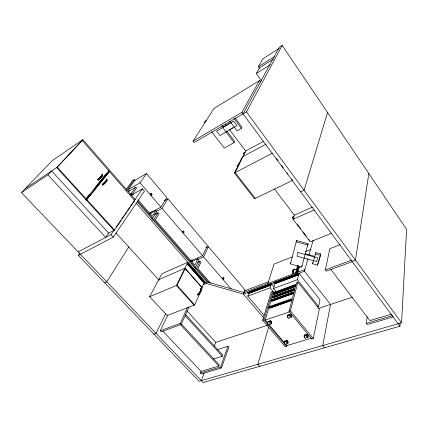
<?xml version="1.0" encoding="UTF-8"?>
<svg xmlns="http://www.w3.org/2000/svg" width="428" height="428" viewBox="0 0 428 428"><rect width="100%" height="100%" fill="white"/><g stroke="black" fill="none" stroke-linecap="round" stroke-linejoin="round"><path stroke-width="0.64" d="M79.892 253.199L78.324 255.361L199.122 381.289L401.555 322.755L406.6 229.349L282.207 45.459L279.34 47.283L243.045 113.869M135.146 199.459L82.93 139.64L52.35 160.559L21.4 192.595L203.123 382.541L399.966 326.2L400.153 322.883M393.471 316.79L367.283 324.579L366.368 323.391L367.144 316.8M368.84 173.527L355.459 260.085L352.035 261.342M313.221 338.537L319.331 309.086L297.883 282.175L296.513 282.678L288.996 311.333L311.787 338.971L313.221 338.537L290.43 310.846L297.883 282.175M317.346 306.892L318.603 306.475L320 299.814L299.017 273.267L275.434 282.132M352.709 261.481L326.345 271.165L325.344 269.859L329.822 248.716L340.303 244.634M307.213 334.215L306.935 335.472A0.877 0.423 71.9 0 0 307.267 336.67A0.877 0.423 71.9 0 0 307.871 336.601L308.144 335.343L307.213 334.215L304.57 335.022L304.287 336.28A0.877 0.423 71.9 0 0 304.501 337.307M320.454 255.366L320.765 254.007L315.816 252.654L312.643 263.771L317.533 265.119L320.454 255.366L315.49 254.007L315.816 252.654M317.533 265.119L320.765 254.007M312.643 263.771L312.97 262.407M267.778 323.07L265.221 320.069L273.503 292.591L272.561 291.457L271.272 291.933L262.605 320.246L285.358 346.889L286.712 346.487L286.937 345.573L285.658 344.075M287.209 340.34L286.894 341.587A0.861 0.439 72.4 0 0 287.204 342.764A0.861 0.439 72.4 0 0 287.825 342.684L288.135 341.442L287.209 340.34L284.679 341.116M290.612 314.099L290.291 315.334A0.888 0.444 70.9 0 0 290.617 316.538A0.888 0.444 70.9 0 0 291.259 316.501L291.575 315.265L290.612 314.099L287.969 314.981M308.112 243.66L301.665 267.013L290.446 263.899L296.545 240.52L308.112 243.66L307.764 244.998L296.165 241.847L296.545 240.52M301.665 267.013L302.018 265.66M292.019 300.354L291.147 298.921L269.046 306.667L268.827 307.395L269.303 307.962L291.425 300.237L291.543 299.771L292.019 300.354L269.908 308.064L269.437 307.502L269.303 307.962M294.742 289.959L293.886 288.547L272.149 296.401L271.935 297.102L272.395 297.658L294.164 289.831L294.282 289.387L294.742 289.959L272.989 297.776L272.529 297.219L272.395 297.658M273.401 294.309L273.535 293.875L273.99 294.432L295.695 286.327L294.78 285.182L273.155 293.062L272.946 293.758L273.401 294.309L295.053 286.45L295.17 286.016L292.078 287.14M274.369 283.598L298.038 274.728L298.145 274.311L298.594 274.878L274.947 283.727L273.925 283.047L274.129 282.384L297.765 273.492L298.664 274.626L275.643 283.245M271.379 301.05L293.26 293.255L293.378 292.805L293.843 293.378L271.978 301.162L270.913 300.488L271.127 299.782L292.987 291.96L293.913 293.11M298.263 271.657A5.345 2.504 68.6 0 1 299.975 267.639L299.397 267.644A5.505 2.584 68.6 0 0 297.514 272.165M318.603 306.475L297.321 279.735L299.017 273.267M298.038 274.728L297.588 274.161L297.765 273.492M291.425 300.237L290.949 299.654L291.147 298.921M293.26 293.255L292.795 292.677L292.987 291.96M294.164 289.831L293.699 289.258L293.886 288.547M295.053 286.45L294.592 285.877L294.78 285.182M298.145 268.201A5.345 2.504 68.6 0 1 299.338 267.88L299.397 267.644M296.502 272.92L298.38 265.89M296.026 273.187L298.086 265.515M295.448 273.315L297.514 265.649M293.442 273.476A5.318 2.525 68.7 0 1 295.192 269.463L294.625 269.469A5.478 2.605 68.7 0 0 292.693 273.984M293.357 270.031A5.313 2.531 68.7 0 1 294.555 269.704L294.625 269.469M308.005 258.507L304.415 271.192L249.647 291.784M308.952 254.96L313.205 240.108M290.446 263.899L290.831 262.557M268.645 327.195L257.833 364.314L259.657 366.357M270.63 320.775L270.271 322A0.867 0.455 71.4 0 0 270.576 323.183A0.867 0.455 71.4 0 0 271.234 323.135L271.587 321.91L270.63 320.775L268.099 321.621M269.908 308.064L291.473 300.29M271.978 301.162L280.174 298.006M272.989 297.776L283.63 293.715M273.99 294.432L295.695 286.327M327.554 112.489L304.083 190.225L300.649 191.819M262.605 320.246L263.958 319.791L272.561 291.457M276.402 292.094L273.487 288.547L275.022 283.48L274.129 282.384M331.689 233.185L310.268 241.868L293.052 219.248L294.304 215.166L312.515 207.12M293.865 219.821L292.27 217.729L293.833 216.696M264.162 315.399L247.801 296.128L270.148 287.819L271.464 283.571L273.979 286.637M292.27 217.729L292.468 217.092L293.908 216.461M248.122 293.383L270.394 285.037L270.523 284.62L270.972 285.166L248.716 293.496L247.678 292.854L247.908 292.196L270.154 283.828L271.047 284.92M247.678 292.854L269.945 284.492L270.154 283.828M267.773 283.753L274 264.14L292.26 256.896M247.801 296.128L248.802 293.25L270.432 285.15M181.419 324.076L219.232 364.87L218.815 366.036L201.058 371.376L200.443 372.991L201.342 373.933L221.527 367.93L228.777 347.22L227.91 346.263L217.124 349.724M200.443 372.991L220.623 366.957L227.91 346.263M213.535 358.958L222.309 356.23L222.71 355.101L185.693 314.682M324.595 347.771L322.765 345.535L330.502 304.447L304.415 271.192L304.832 269.538L243.997 292.506L243.42 294.122L263.766 318.02M244.185 292.319L245.041 289.916L208.383 246.63L206.007 247.7M201.315 380.658L204.103 373.248M214.316 346.07L215.707 342.368L267.5 325.259M137.222 201.834L207.093 281.886L206.408 283.454L203.348 284.695M204.322 283.127L204.498 282.731L203.931 282.962L187.116 263.771L187.678 263.525L187.485 263.916L204.322 283.127L205.167 282.266L188.352 263.049L187.234 263.541M194.119 305.164L176.4 285.503L187.855 262.278L161.87 273.754L149.623 296.716L167.177 315.538L194.697 304.939L202.257 287.803L185.238 268.484L184.671 268.731M201.192 290.098A5.639 2.284 -42.2 0 0 200.689 289.055L200.309 288.237L200.192 288.493A5.644 2.274 -42.2 0 1 197.608 294.309L197.993 295.143L198.111 294.876A5.639 2.284 -42.2 0 0 199.972 292.87M167.771 315.243L160.291 330.758L161.26 331.775L181.199 324.456L189.085 306.935M160.291 330.758L180.225 323.402L187.325 307.711M198.169 259.282L203.594 256.896L208.383 246.63M195.334 269.019L196.527 268.506L199.908 261.31L200.823 262.375L197.891 268.666L210.49 283.133M190.54 261.064L202.599 255.735L207.409 245.479L167.904 198.833L164.389 200.711M194.307 267.848L195.505 267.329L198.902 260.149L197.8 258.876L191.364 261.711M197.8 258.876L194.82 265.141L155.375 219.848L158.981 213.946L157.986 212.796L154.481 214.631M291.88 179.295L292.672 180.365L254.489 198.726L234.437 172.998L242.055 157.344L242.778 156.958M191.808 261.631L192.637 259.93M263.231 141.486L245.677 150.993L235.186 172.607L255.232 198.367M244.206 154.561L243.404 153.502L243.682 152.93L245.11 152.154M165.615 313.804L156.081 333.369L153.914 334.166M191.065 261.578L191.937 259.78M149.623 296.716L176.978 285.262L185.238 268.484M187.485 263.916L188.352 263.049M229.724 121.167L237.048 130.893L241.413 128.405L242.002 127.287L235.084 118.026M211.716 131.797L224.293 148.088L234.121 142.594L234.721 141.454L226.781 131.016M260.417 81.999L259.421 80.598L213.957 108.493L193.103 141.117L194.205 142.508L246.453 111.874L282.207 45.459M193.103 141.117L241.927 112.361L259.421 80.598M261.299 80.566L256.286 73.488L259.566 67.774L273.508 59.016M259.486 68.405L258.335 66.773L263.011 58.711L279.275 48.369M156.359 211.421L162.025 208.441L167.904 198.833M149.024 213.422L160.912 207.147L166.824 197.554L146.515 173.575L134.89 180.349L128.245 189.583L129.54 191.075M152.657 220.153L153.839 219.543L157.986 212.796M151.512 218.842L152.694 218.232L156.867 211.496L155.936 210.421L149.591 213.77M155.936 210.421L152.277 216.295L137.859 199.742M150.843 213.567L151.908 211.871M128.892 246.828L106.77 281.827L104.651 282.806M149.95 213.524L151.02 211.828M78.324 255.361L113.265 237.139L144.423 191.22L142.412 188.882L130.925 195.371M78.158 251.921L110.975 234.64L114.683 229.242M116.165 227.081L117.679 224.877M118.026 224.374L120.68 220.511M121.75 218.959L123.981 215.707M124.725 214.626L126.677 211.78M127.33 210.833L129.679 207.414M130.305 206.499L142.412 188.882M108.102 233.426L114.501 230.029L134.724 200.566L109.413 171.601L86.37 200.09L109.413 171.601M128.245 189.583L140.031 182.804L146.515 173.575M130.117 194.232L131.225 193.606L135.804 187.122L136.602 188.047L132.616 193.724L133.493 194.724M126.549 190.385L134.296 179.658L134.89 180.349M126.126 189.417L132.396 180.771L134.296 179.658M106.481 179.075L106.888 179.969L106.481 179.075A6.302 1.129 -40.3 0 1 102.174 184.516L102.773 185.19L102.95 184.96A6.115 1.102 -40.4 0 0 106.995 180.579M102.174 184.516L102.356 184.286A6.115 1.091 -40.3 0 0 106.299 179.3M89.452 194.66L85.691 199.346L108.787 170.89L82.272 140.544L81.737 140.908M94.042 188.93L94.882 187.887M95.717 186.849L106.577 173.303M98.279 180.135L98.467 179.904A6.136 1.043 -40.3 0 0 102.469 174.956L102.65 174.731A6.324 1.075 -40.3 0 1 98.279 180.135L97.68 179.46A6.329 1.065 -40.3 0 0 102.062 174.062L101.88 174.287A6.142 1.033 -40.3 0 1 97.868 179.23L97.68 179.46M82.93 139.64L56.726 167.567L113.934 230.334M25.188 188.673L57.277 167.198L82.272 140.544M47.957 174.875L51.649 170.965L108.685 233.116L105.7 237.417L47.957 174.875L21.4 192.595M258.335 66.773L274.439 56.624M256.286 73.488L270.442 64.655M108.247 171.221L108.787 170.89M206.735 120.273L205.108 121.252L204.413 122.338L206.045 121.354M223.132 126.982L231.104 122.322M229.296 129.689L230.435 129.031M231.575 128.373L232.714 127.715M128.277 191.428L135.804 187.122M134.178 200.871L134.724 200.566M150.592 193.964L151.031 193.718M151.507 195.034L151.945 194.794M245.009 152.368L243.404 153.502M242.986 156.536L266.291 144.027M234.437 172.998L272.524 153.09M182.686 231.409L183.131 231.195M183.553 232.42L183.997 232.206M293.052 219.248L314.473 209.864M197.538 262.348L199.908 261.31M158.708 279.687L184.896 268.276L201.898 287.562L204.038 282.726L188.095 264.525M222.678 278.066L223.127 277.884M223.48 279.002L223.93 278.821M201.69 288.028L202.257 287.803M305.517 251.637L311.097 249.422M294.555 269.704L295.192 269.463M299.338 267.88L299.975 267.639M244.014 291.008L268.731 281.635M248.401 292.249L243.42 294.122L206.408 283.454L136.259 203.252M273.925 283.047L297.588 274.161M248.887 292.736L251.98 291.575M255.687 290.184L258.779 289.028M262.487 287.632L266.815 286.011M277.611 282.009L279.479 281.314M280.72 280.843L282.587 280.142M284.454 279.447L286.321 278.746M287.568 278.275L289.435 277.579M291.302 276.879L293.169 276.178M294.411 275.707L296.278 275.011M248.219 293.116L270.48 284.77M274.455 283.331L298.107 274.46M273.487 288.547L297.321 279.735M325.344 269.859L351.779 260.112M273.503 292.591L296.224 284.304M272.946 293.758L294.592 285.877M276.622 292.752L282.186 290.73M285.893 289.382L287.75 288.707M273.487 294.036L295.127 286.171M271.935 297.102L293.699 289.258M273.15 296.995L277.499 295.427M282.475 293.64L285.578 292.517M287.445 291.848L290.553 290.73M272.481 297.38L294.239 289.547M284.871 293.271L294.191 289.922M270.913 300.488L292.795 292.677M272.138 300.381L274.011 299.712M279.008 297.931L280.886 297.262M285.257 295.7L289.633 294.138M273.337 300.098L293.335 292.966M281.426 297.562L293.292 293.335M268.827 307.395L290.949 299.654M270.052 307.288L271.892 306.646M276.194 305.143L281.72 303.206M286.016 301.703L290.318 300.205M269.389 307.668L290.885 300.156M288.996 311.333L290.43 310.846M265.221 320.069L289.606 311.851M267.559 322.172L269.469 321.535M287.498 315.516L289.489 314.853M271.106 321.342L270.785 321.449A1.739 0.915 71.4 0 1 271.026 321.786M291.094 314.682L290.778 314.789A1.776 0.883 70.9 0 1 291.013 315.131M318.534 308.401L352.64 297.134M284.197 341.721L286.102 341.137M304.158 335.616L306.154 335.006M287.349 340.988L287.67 340.891M307.679 334.776L307.363 334.873A1.76 0.845 71.9 0 0 306.111 335.37A1.76 0.845 71.9 0 0 307.309 337.794A1.76 0.845 71.9 0 0 307.941 336.039M307.02 337.564L308.016 337.259M286.937 345.573L311.354 338.232M391.438 314.136L369.883 320.62L330.817 269.314M366.368 323.391L392.567 315.564M305.127 253.718L314.639 256.329M207.093 281.886L243.997 292.506M162.924 331.186L201.058 371.376M180.225 323.402L181.199 324.456M220.623 366.957L221.527 367.93M180.456 324.718L218.815 366.036M110.975 234.64L113.265 237.139M185.185 315.757L222.309 356.23M57.277 167.198L86.253 199.015M86.932 199.758L114.501 230.029M115.956 232.96L159.146 280.329M186.999 310.878L215.707 342.368M176.978 285.262L194.697 304.939M197.608 294.309L198.111 294.876M97.868 179.23L98.467 179.904M200.192 288.493L200.689 289.055M188.047 263.669L204.884 282.897M194.146 270.913L195.008 271.898M197.164 274.359L198.03 275.343M199.753 277.312L201.048 278.789M202.77 280.763L204.065 282.239M187.608 263.664L188.903 265.146M190.198 266.623L191.921 268.591M193.215 270.068L194.943 272.037M196.238 273.519L197.961 275.488M198.827 276.472L200.983 278.933M201.845 279.917L204.001 282.384M131.225 193.606L132.536 195.114M137.795 201.144L152.694 218.232M153.839 219.543L195.505 267.329M196.527 268.506L208.794 282.571M140.031 182.804L160.912 207.147M162.025 208.441L202.599 255.735M203.594 256.896L231.243 289.13M269.051 324.574L284.385 342.577M263.958 319.791L286.712 346.487M247.908 292.196L248.802 293.25M269.046 306.667L269.993 307.796M272.149 296.401L273.069 297.514M270.148 287.819L273.957 292.436M273.155 293.062L274.07 294.175M269.945 284.492L270.394 285.037M295.17 286.016L295.625 286.583M222.811 125.795L223.609 126.838M297.449 224.534L300.638 228.723M303.024 231.864L306.213 236.047M308.599 239.188L309.396 240.236M221.372 125.853L234.121 142.594M293.116 217.012L293.908 218.061M293.068 217.156L293.865 218.205M292.993 217.413L293.785 218.462M225.331 124.141L226.128 125.195M229.317 129.406L245.677 150.993M274.578 189.133L294.304 215.166M234.084 118.609L241.413 128.405M276.477 158.44L278.056 160.575M281.608 165.39L283.192 167.53M287.14 172.875L287.932 173.945M241.927 112.361L399.966 326.2M246.453 111.874L401.555 322.755M107.064 179.744A6.302 1.134 -40.3 0 1 102.773 185.19M237.952 166.305A6.837 2.017 -37.7 0 1 239.182 163.769M237.636 166.738A7.041 2.081 -37.7 0 1 239.22 163.485M269.362 324.718A1.733 0.915 71.5 0 1 267.73 323.803A1.733 0.915 71.5 0 1 268.099 321.642M271.218 322.182A1.739 0.915 71.4 0 1 270.86 324.344A1.739 0.915 71.4 0 1 269.415 322.305A1.739 0.915 71.4 0 1 270.528 321.198M268.549 324.205A0.867 0.46 71.5 0 1 268.308 324.221M268.174 324.146A0.867 0.46 71.5 0 1 267.757 323.44M267.714 323.226A0.867 0.46 71.5 0 1 267.709 323.017M286.059 343.909A1.717 0.877 72.5 0 1 284.893 344.155A1.717 0.877 72.5 0 1 284.155 341.956A1.717 0.877 72.5 0 1 285.192 341.33M287.771 341.705A1.723 0.877 72.4 0 1 287.311 343.887A1.723 0.877 72.4 0 1 286.065 341.373A1.723 0.877 72.4 0 1 287.579 341.314M284.791 343.652A0.856 0.439 72.5 0 1 284.358 342.363M291.217 315.538A1.776 0.883 70.9 0 1 290.912 317.726A1.776 0.883 70.9 0 1 289.462 315.629A1.776 0.883 70.9 0 1 290.516 314.526M289.43 317.849A1.771 0.888 71 0 1 288.226 318.02A1.771 0.888 71 0 1 287.455 315.752A1.771 0.888 71 0 1 288.525 315.19M288.231 317.624A0.888 0.444 71 0 1 287.969 317.416M287.846 317.244A0.888 0.444 71 0 1 287.648 316.212M306.02 337.863A1.755 0.851 71.9 0 1 304.977 338.179A1.755 0.851 71.9 0 1 304.115 336.114A1.755 0.851 71.9 0 1 304.864 335.092M304.987 337.687A0.877 0.423 71.9 0 1 304.613 337.473M200.309 288.237A5.815 2.349 -42.2 0 1 197.485 294.576M200.802 288.793A5.81 2.354 -42.2 0 1 197.993 295.143M223.512 278.869A0.679 0.391 68.4 0 1 223.004 279.088A0.679 0.391 68.4 0 1 222.646 278.2A0.679 0.391 68.4 0 1 223.154 277.981M183.607 232.142A0.701 0.423 64.2 0 1 183.136 232.532A0.701 0.423 64.2 0 1 182.633 231.687A0.701 0.423 64.2 0 1 183.098 231.297M151.56 194.596A0.728 0.449 60.4 0 1 151.052 195.114A0.728 0.449 60.4 0 1 150.538 194.087A0.728 0.449 60.4 0 1 151.314 194.098M297.62 271.898A5.345 2.504 68.6 0 1 297.519 269.656M298.156 271.924A5.511 2.579 68.6 0 1 300.039 267.398M293.33 273.743A5.478 2.605 68.6 0 1 295.256 269.228M292.72 271.48A5.313 2.531 68.7 0 1 292.955 270.63M297.963 252.499L296.984 256.169L316.56 261.562L317.646 257.902L297.963 252.499M233.629 121.226L216.531 131.219L219.848 135.532L236.957 125.661L233.629 121.226M223.095 278.018A0.679 0.391 68.4 0 0 223.684 279.002A0.679 0.391 68.4 0 0 223.807 278.045A0.679 0.391 68.4 0 0 223.095 278.018M183.077 231.473A0.701 0.423 64.2 0 0 183.826 232.351A0.701 0.423 64.2 0 0 183.789 231.275A0.701 0.423 64.2 0 0 183.077 231.473M150.961 193.991A0.728 0.444 60.4 0 0 151.753 194.922A0.728 0.444 60.4 0 0 151.747 193.857A0.728 0.444 60.4 0 0 150.961 193.991"/></g></svg>
